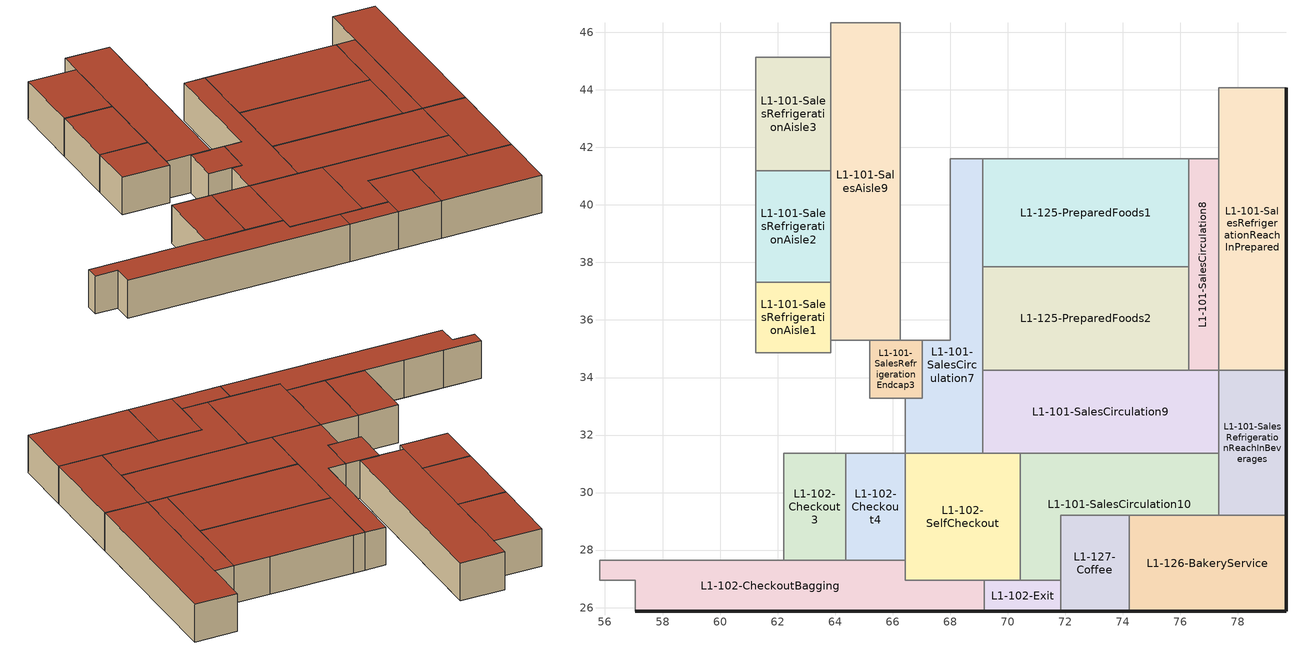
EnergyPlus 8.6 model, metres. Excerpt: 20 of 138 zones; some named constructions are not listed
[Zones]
L1-101-SalesAisle9
 floor ground (Interior Floor): 63.86,35.3 63.86,46.33 66.27,46.33 66.27,35.3 z0
 wall to L1-101-SalesRefrigerationAisle1 (Interior Wall): 63.86,37.32 63.86,35.3 z0:2.13
 wall to L1-101-SalesCirculation2 (Interior Wall): 63.86,35.3 65.2,35.3 z0:2.13
 wall to L1-101-SalesRefrigerationEndcap3 (Interior Wall): 65.2,35.3 66.27,35.3 z0:2.13
 wall to L1-101-SalesAisle10 (Interior Wall): 66.27,35.3 66.27,46.33 z0:2.13
 wall to L1-101-SalesRefrigerationAisle7 (Interior Wall): 66.27,46.33 63.86,46.33 z0:2.13
 wall to L1-101-SalesRefrigerationAisle4 (Interior Wall): 63.86,46.33 63.86,45.13 z0:2.13
 wall to L1-101-SalesRefrigerationAisle3 (Interior Wall): 63.86,45.13 63.86,41.19 z0:2.13
 wall to L1-101-SalesRefrigerationAisle2 (Interior Wall): 63.86,41.19 63.86,37.32 z0:2.13
 roof outside (Exterior Roof): 63.86,35.3 66.27,35.3 66.27,46.33 63.86,46.33 z2.13
L1-101-SalesCirculation10
 floor ground (Interior Floor): 70.44,26.95 70.44,31.36 77.34,31.36 77.34,29.21 71.84,29.21 71.84,26.95 z0
 wall to L1-101-SalesCirculation9 (Interior Wall): 77.34,31.36 70.44,31.36 z0:2.13
 wall to L1-102-SelfCheckout (Interior Wall): 70.44,31.36 70.44,26.95 z0:2.13
 wall to L1-102-Exit (Interior Wall): 70.44,26.95 71.84,26.95 z0:2.13
 wall to L1-127-Coffee (Interior Wall): 71.84,26.95 71.84,29.21 74.23,29.21 z0:2.13
 wall to L1-101-SalesRefrigerationReachInBeverages (Interior Wall): 77.34,29.21 77.34,31.36 z0:2.13
 wall to L1-126-BakeryService (Interior Wall): 74.23,29.21 77.34,29.21 z0:2.13
 roof outside (Exterior Roof): 70.44,26.95 71.84,26.95 71.84,29.21 77.34,29.21 77.34,31.36 70.44,31.36 z2.13
L1-101-SalesCirculation7
 floor ground (Interior Floor): 66.45,31.36 66.45,33.28 67.03,33.28 67.03,35.3 68,35.3 68,41.6 69.13,41.6 69.13,31.36 z0
 wall to L1-125-PreparedFoods1 (Interior Wall): 69.13,37.86 69.13,41.6 z0:2.13
 wall to L1-125-PreparedFoods2 (Interior Wall): 69.13,34.24 69.13,37.86 z0:2.13
 wall to L1-101-SalesCirculation6 (Interior Wall): 69.13,41.6 68,41.6 z0:2.13
 wall to L1-101-SalesAisle10 (Interior Wall): 68,41.6 68,35.3 67.03,35.3 z0:2.13
 wall to L1-101-SalesRefrigerationEndcap3 (Interior Wall): 67.03,35.3 67.03,33.28 66.45,33.28 z0:2.13
 wall to L1-101-SalesCirculation2 (Interior Wall): 66.45,33.28 66.45,31.36 z0:2.13
 wall to L1-102-SelfCheckout (Interior Wall): 66.45,31.36 69.13,31.36 z0:2.13
 wall to L1-101-SalesCirculation9 (Interior Wall): 69.13,31.36 69.13,34.24 z0:2.13
 roof outside (Exterior Roof): 66.45,31.36 69.13,31.36 69.13,41.6 68,41.6 68,35.3 67.03,35.3 67.03,33.28 66.45,33.28 z2.13
L1-101-SalesCirculation8
 floor ground (Interior Floor): 76.29,34.24 76.29,41.6 77.34,41.6 77.34,34.24 z0
 wall to L1-101-SalesCirculation5 (Interior Wall): 77.34,41.6 76.29,41.6 z0:2.13
 wall to L1-125-PreparedFoods1 (Interior Wall): 76.29,41.6 76.29,37.86 z0:2.13
 wall to L1-125-PreparedFoods2 (Interior Wall): 76.29,37.86 76.29,34.24 z0:2.13
 wall to L1-101-SalesCirculation9 (Interior Wall): 76.29,34.24 77.34,34.24 z0:2.13
 wall to L1-101-SalesRefrigerationReachInPrepared (Interior Wall): 77.34,34.24 77.34,41.6 z0:2.13
 roof outside (Exterior Roof): 76.29,34.24 77.34,34.24 77.34,41.6 76.29,41.6 z2.13
L1-101-SalesCirculation9
 floor ground (Interior Floor): 69.13,31.36 69.13,34.24 77.34,34.24 77.34,31.36 z0
 wall to L1-125-PreparedFoods2 (Interior Wall): 76.29,34.24 69.13,34.24 z0:2.13
 wall to L1-102-SelfCheckout (Interior Wall): 69.13,31.36 70.44,31.36 z0:2.13
 wall to L1-101-SalesRefrigerationReachInBeverages (Interior Wall): 77.34,31.36 77.34,34.24 z0:2.13
 roof outside (Exterior Roof): 69.13,31.36 77.34,31.36 77.34,34.24 69.13,34.24 z2.13
L1-101-SalesRefrigerationAisle1
 floor ground (Interior Floor): 61.24,34.87 61.24,37.32 63.86,37.32 63.86,34.87 z0
 wall to L1-101-SalesCirculation2 (Interior Wall): 61.24,34.87 63.86,34.87 63.86,35.3 z0:2.13
 wall to L1-101-SalesRefrigerationAisle2 (Interior Wall): 63.86,37.32 61.24,37.32 z0:2.13
 wall to L1-101-SalesAisle8 (Interior Wall): 61.24,37.32 61.24,34.87 z0:2.13
 roof outside (Exterior Roof): 61.24,34.87 63.86,34.87 63.86,37.32 61.24,37.32 z2.13
L1-101-SalesRefrigerationAisle2
 floor ground (Interior Floor): 61.24,37.32 61.24,41.19 63.86,41.19 63.86,37.32 z0
 wall to L1-101-SalesRefrigerationAisle3 (Interior Wall): 63.86,41.19 61.24,41.19 z0:2.13
 wall to L1-101-SalesAisle8 (Interior Wall): 61.24,41.19 61.24,37.32 z0:2.13
 roof outside (Exterior Roof): 61.24,37.32 63.86,37.32 63.86,41.19 61.24,41.19 z2.13
L1-101-SalesRefrigerationAisle3
 floor ground (Interior Floor): 61.24,41.19 61.24,45.13 63.86,45.13 63.86,41.19 z0
 wall to L1-101-SalesRefrigerationAisle4 (Interior Wall): 63.86,45.13 61.24,45.13 z0:2.13
 wall to L1-101-SalesAisle8 (Interior Wall): 61.24,45.13 61.24,41.19 z0:2.13
 roof outside (Exterior Roof): 61.24,41.19 63.86,41.19 63.86,45.13 61.24,45.13 z2.13
L1-101-SalesRefrigerationEndcap3
 floor ground (Interior Floor): 65.2,33.28 65.2,35.3 67.03,35.3 67.03,33.28 z0
 wall to L1-101-SalesCirculation2 (Interior Wall): 65.2,35.3 65.2,33.28 66.45,33.28 z0:2.13
 wall to L1-101-SalesAisle10 (Interior Wall): 67.03,35.3 66.27,35.3 z0:2.13
 roof outside (Exterior Roof): 65.2,33.28 67.03,33.28 67.03,35.3 65.2,35.3 z2.13
L1-101-SalesRefrigerationReachInBeverages
 floor ground (Interior Floor): 77.34,29.21 77.34,34.24 79.67,34.24 79.67,29.21 z0
 wall outside (Exterior Wall): 79.67,29.21 79.67,34.24 z0:2.13
 wall to L1-126-BakeryService (Interior Wall): 77.34,29.21 79.67,29.21 z0:2.13
 wall to L1-101-SalesRefrigerationReachInPrepared (Interior Wall): 79.67,34.24 77.34,34.24 z0:2.13
 roof outside (Exterior Roof): 77.34,29.21 79.67,29.21 79.67,34.24 77.34,34.24 z2.13
L1-101-SalesRefrigerationReachInPrepared
 floor ground (Interior Floor): 77.34,34.24 77.34,44.08 79.67,44.08 79.67,34.24 z0
 wall outside (Exterior Wall): 79.67,34.24 79.67,44.08 z0:2.13
 wall to L1-101-SalesRefrigerationReachInChees (Interior Wall): 79.67,44.08 77.34,44.08 z0:2.13
 wall to L1-101-SalesCirculation5 (Interior Wall): 77.34,44.08 77.34,41.6 z0:2.13
 roof outside (Exterior Roof): 77.34,34.24 79.67,34.24 79.67,44.08 77.34,44.08 z2.13
L1-102-Checkout3
 floor ground (Interior Floor): 62.21,27.64 62.21,31.36 64.37,31.36 64.37,27.64 z0
 wall to L1-101-SalesCirculation2 (Interior Wall): 64.37,31.36 62.21,31.36 z0:2.13
 wall to L1-102-Checkout2 (Interior Wall): 62.21,31.36 62.21,27.64 z0:2.13
 wall to L1-102-CheckoutBagging (Interior Wall): 62.21,27.64 64.37,27.64 z0:2.13
 wall to L1-102-Checkout4 (Interior Wall): 64.37,27.64 64.37,31.36 z0:2.13
 roof outside (Exterior Roof): 62.21,27.64 64.37,27.64 64.37,31.36 62.21,31.36 z2.13
L1-102-Checkout4
 floor ground (Interior Floor): 64.37,27.64 64.37,31.36 66.45,31.36 66.45,27.64 z0
 wall to L1-101-SalesCirculation2 (Interior Wall): 66.45,31.36 64.37,31.36 z0:2.13
 wall to L1-102-CheckoutBagging (Interior Wall): 64.37,27.64 66.45,27.64 z0:2.13
 wall to L1-102-SelfCheckout (Interior Wall): 66.45,27.64 66.45,31.36 z0:2.13
 roof outside (Exterior Roof): 64.37,27.64 66.45,27.64 66.45,31.36 64.37,31.36 z2.13
L1-102-CheckoutBagging
 floor ground (Interior Floor): 57.06,25.88 57.06,26.95 55.81,26.95 55.81,27.64 66.45,27.64 66.45,26.95 69.19,26.95 69.19,25.88 z0
 wall outside (Exterior Wall): 57.06,25.88 69.19,25.88 z0:2.13
 wall to L1-101-SalesCirculation1 (Interior Wall): 55.81,27.64 55.81,26.95 z0:2.13
 wall to L1-102-Checkout2 (Interior Wall): 62.21,27.64 60.05,27.64 z0:2.13
 wall to L1-102-Checkout1 (Interior Wall): 60.05,27.64 57.88,27.64 z0:2.13
 wall to L1-103-Floral (Interior Wall): 57.88,27.64 55.81,27.64 z0:2.13
 wall to L1-101-EntranceExit (Interior Wall): 55.81,26.95 57.06,26.95 57.06,25.88 z0:2.13
 wall to L1-102-Exit (Interior Wall): 69.19,25.88 69.19,26.95 z0:2.13
 wall to L1-102-SelfCheckout (Interior Wall): 69.19,26.95 66.45,26.95 66.45,27.64 z0:2.13
 roof outside (Exterior Roof): 57.06,25.88 69.19,25.88 69.19,26.95 66.45,26.95 66.45,27.64 55.81,27.64 55.81,26.95 57.06,26.95 z2.13
L1-102-Exit
 floor ground (Interior Floor): 69.19,25.88 69.19,26.95 71.84,26.95 71.84,25.88 z0
 wall outside (Exterior Wall): 69.19,25.88 71.84,25.88 z0:2.13
 wall to L1-102-SelfCheckout (Interior Wall): 70.44,26.95 69.19,26.95 z0:2.13
 wall to L1-127-Coffee (Interior Wall): 71.84,25.88 71.84,26.95 z0:2.13
 roof outside (Exterior Roof): 69.19,25.88 71.84,25.88 71.84,26.95 69.19,26.95 z2.13
L1-102-SelfCheckout
 floor ground (Interior Floor): 66.45,26.95 66.45,31.36 70.44,31.36 70.44,26.95 z0
 roof outside (Exterior Roof): 66.45,26.95 70.44,26.95 70.44,31.36 66.45,31.36 z2.13
L1-125-PreparedFoods1
 floor ground (Interior Floor): 69.13,37.86 69.13,41.6 76.29,41.6 76.29,37.86 z0
 wall to L1-125-PreparedFoods2 (Interior Wall): 69.13,37.86 76.29,37.86 z0:2.13
 wall to L1-101-SalesCirculation5 (Interior Wall): 76.29,41.6 74.34,41.6 z0:2.13
 wall to L1-124-SpecialtyService (Interior Wall): 74.34,41.6 69.77,41.6 z0:2.13
 wall to L1-101-SalesCirculation6 (Interior Wall): 69.77,41.6 69.13,41.6 z0:2.13
 roof outside (Exterior Roof): 69.13,37.86 76.29,37.86 76.29,41.6 69.13,41.6 z2.13
L1-125-PreparedFoods2
 floor ground (Interior Floor): 69.13,34.24 69.13,37.86 76.29,37.86 76.29,34.24 z0
 roof outside (Exterior Roof): 69.13,34.24 76.29,34.24 76.29,37.86 69.13,37.86 z2.13
L1-126-BakeryService
 floor ground (Interior Floor): 74.23,25.88 74.23,29.21 79.67,29.21 79.67,25.88 z0
 wall outside (Exterior Wall): 74.23,25.88 79.67,25.88 79.67,29.21 z0:2.13
 wall to L1-127-Coffee (Interior Wall): 74.23,29.21 74.23,25.88 z0:2.13
 roof outside (Exterior Roof): 74.23,25.88 79.67,25.88 79.67,29.21 74.23,29.21 z2.13
L1-127-Coffee
 floor ground (Interior Floor): 71.84,25.88 71.84,29.21 74.23,29.21 74.23,25.88 z0
 wall outside (Exterior Wall): 71.84,25.88 74.23,25.88 z0:2.13
 roof outside (Exterior Roof): 71.84,25.88 74.23,25.88 74.23,29.21 71.84,29.21 z2.13
[Zone] Type=1
L1-101-SalesCirculation9; L1-101-SalesCirculation8; L1-101-SalesRefrigerationReachInPrepared; L1-101-SalesRefrigerationAisle1; L1-101-SalesRefrigerationAisle2; L1-101-SalesRefrigerationAisle3; L1-101-SalesAisle9; L1-101-SalesCirculation7; L1-125-PreparedFoods2; L1-125-PreparedFoods1; L1-101-SalesRefrigerationReachInBeverages; L1-101-SalesRefrigerationEndcap3; L1-102-CheckoutBagging; L1-102-Checkout3; L1-102-Checkout4; L1-102-SelfCheckout; L1-102-Exit; L1-127-Coffee; L1-126-BakeryService; L1-101-SalesCirculation10
